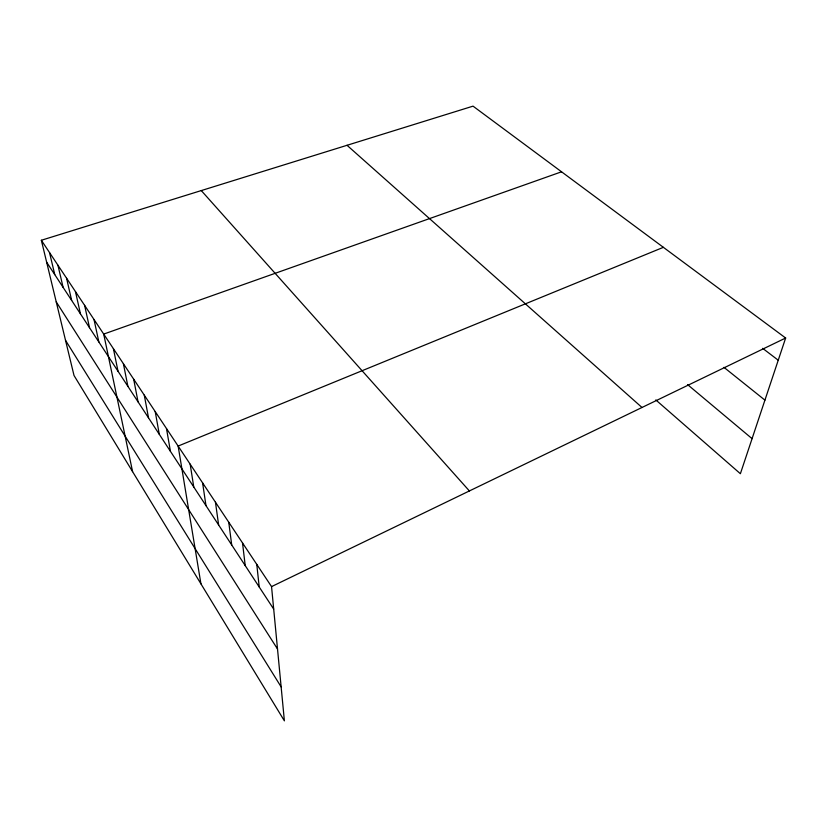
<?xml version="1.0" encoding="UTF-8"?>
<svg xmlns="http://www.w3.org/2000/svg" width="827" height="827" viewBox="0 0 827 827"><rect width="100%" height="100%" fill="white"/><g stroke="black" fill="none" stroke-linecap="round" stroke-linejoin="round"><path stroke-width="1.24" d="M41.35 240.264L271.545 586.612L284.385 720.855L74.016 375.499L41.35 240.264L473.034 106.145L785.65 338.016L740.382 473.716L655.801 399.927M271.545 586.612L785.65 338.016M663.378 247.325L178.136 446.063L200.94 583.862M561.554 171.799L103.706 334.087L132.589 471.659M762.649 348.332L778.248 360.221M723.966 367.353L764.923 400.134M687.578 384.607L752.074 438.651M347.03 145.294L642 407.484M201.281 190.582L469.395 490.949M46.653 262.221L273.696 609.106M56.226 301.865L277.521 649.03M65.509 340.31L281.139 686.896M49.527 252.566L54.768 274.616M57.931 265.209L63.1 287.341M66.563 278.203L71.66 300.428M75.453 291.569L80.467 313.888M84.602 305.328L89.523 327.719M94.009 319.501L98.847 341.964M113.402 348.674L118.023 371.261M123.388 363.694L127.885 386.333M133.674 379.169L138.047 401.86M144.27 395.12L148.519 417.852M155.207 411.567L159.301 434.33M166.485 428.541L170.434 451.335M190.169 464.164L193.756 486.969M202.594 482.875L205.985 505.659M215.454 502.206L218.628 524.969M228.748 522.219L231.705 544.941M242.518 542.926L245.216 565.596M256.773 564.386L259.213 586.974"/></g></svg>
